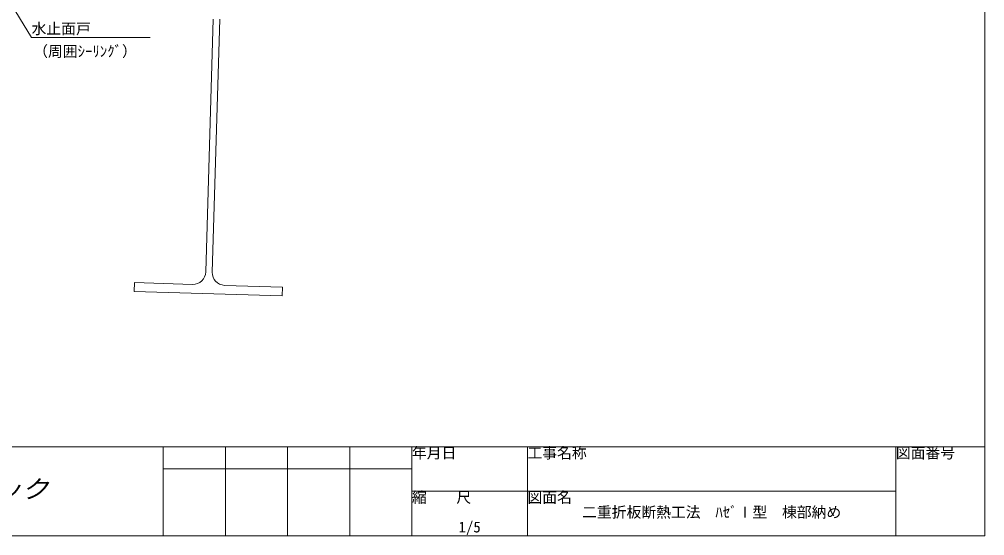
# Model space of a CAD drawing. Units: millimetres at full size, sheet at 1:5; details may follow other scales. Extents: x -3142 to 7368, y -2477 to 957.
# Drawn here: x 2145 to 3123, y -2477 to -1955 of the extents above; entities that cross this region are included whole.
import ezdxf
from ezdxf.enums import TextEntityAlignment as Align

# ---------------------------------------------------------------- set-up
doc = ezdxf.new("R2010")
doc.units = ezdxf.units.MM
doc.header["$LTSCALE"] = 5
doc.layers.add('0-0_0', color=7, linetype='Continuous', lineweight=18)
doc.styles.add('HG丸ｺﾞｼｯｸM-PRO', font='')
doc.styles.add('ＭＳ ゴシック', font='')
doc.styles.get('HG丸ｺﾞｼｯｸM-PRO').set_extended_font_data('HG丸ｺﾞｼｯｸM-PRO')
doc.styles.get('ＭＳ ゴシック').set_extended_font_data('MS Gothic')

msp = doc.modelspace()

# ---------------------------------------------------------------- linework, layer by layer
at = {"layer": '0-0_0', "color": 4}
for p, q in [((2114.087, -1902.128), (2157.619, -1973.058)), ((2157.619, -1973.058), (2277.619, -1973.058))]:
    msp.add_line(p, q, dxfattribs=at)
at = {"layer": '0-0_0'}
for p, q in [((2341.729, -1954.615), (2334.045, -2210.5)), ((2348.226, -1954.81), (2340.542, -2210.695)), ((2261.937, -2221.34), (2261.667, -2230.336)), ((2261.937, -2221.34), (2320.661, -2223.104)), ((2411.87, -2225.843), (2353.146, -2224.079)), ((2411.87, -2225.843), (2411.599, -2234.838)), ((2261.667, -2230.336), (2411.599, -2234.838)), ((1163.139, -2387.489), (3123.139, -2387.489)), ((2290.92, -2387.489), (2290.92, -2477.489)), ((2353.921, -2387.489), (2353.921, -2477.489)), ((2416.921, -2387.489), (2416.921, -2477.489)), ((2479.921, -2387.489), (2479.921, -2477.489)), ((2542.92, -2387.489), (2542.92, -2477.489)), ((2659.919, -2387.489), (2659.919, -2477.489)), ((3033.139, -2387.489), (3033.139, -2477.489)), ((2542.92, -2409.989), (2290.92, -2409.989)), ((2542.92, -2432.489), (3033.139, -2432.489))]:
    msp.add_line(p, q, dxfattribs=at)
msp.add_lwpolyline([(1163.139, -1082.489), (3123.139, -1082.489), (3123.139, -2477.489), (1163.139, -2477.489)], close=True, dxfattribs=at)
for centre, start, end in [((2321.051, -2210.109), 268.28, 358.28), ((2353.536, -2211.085), 178.28, 268.28)]:
    msp.add_arc(centre, 13, start, end, dxfattribs=at)

# ---------------------------------------------------------------- texts
at = {"layer": '0-0_0', "style": 'ＭＳ ゴシック'}
for s, p in [('水止面戸', (2157.619, -1973.058)), ('（周囲ｼｰﾘﾝｸﾞ）', (2159.231, -1995.98)), ('年月日', (2542.92, -2402.489)), ('工事名称', (2659.919, -2402.489)), ('図面番号', (3033.139, -2402.489)), ('縮\u3000\u3000尺', (2542.921, -2447.489)), ('図面名', (2659.919, -2447.489)), ('二重折板断熱工法\u3000ﾊｾﾞⅠ型\u3000棟部納め', (2715.279, -2462.489)), ('1/5', (2590.17, -2477.489))]:
    msp.add_text(s, height=11, dxfattribs=at).set_placement(p, align=Align.BOTTOM_LEFT)
at = {"layer": '0-0_0', "color": 3, "style": 'HG丸ｺﾞｼｯｸM-PRO', "oblique": 15, "width": 1.1}
msp.add_text('株式会社コマスヤアルテック', height=18.33, dxfattribs=at).set_placement((1817.483, -2444.989), align=Align.BOTTOM_LEFT)

doc.saveas('drawing.dxf')
